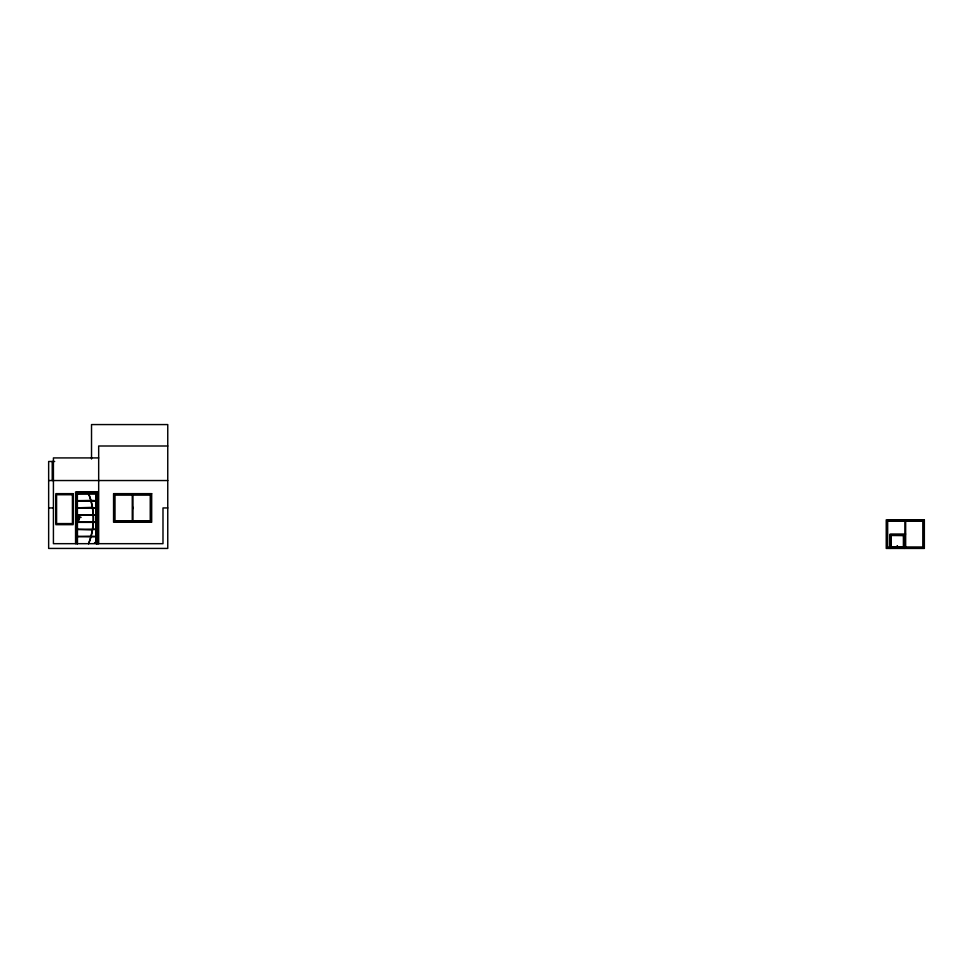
<?xml version="1.0" encoding="UTF-8"?>
<svg xmlns="http://www.w3.org/2000/svg" width="973" height="973" viewBox="0 0 973 973"><rect width="100%" height="100%" fill="white"/><g stroke="black" fill="none" stroke-linecap="round" stroke-linejoin="round"><path stroke-width="1.46" d="M94.478 542.861L95.622 543.177M78.582 519.643L78.606 519.521M88.458 543.676L88.494 543.591A67.806 67.806 0 0 0 90.744 536.865L77.293 536.646M78.229 517.831L81.1 517.332L78.229 517.332M132.802 508.709L132.802 507.164M905.389 534.968L905.389 533.313M167.757 445.999L98.674 445.999L98.674 543.676M98.674 457.918L53.418 457.918L53.418 543.676L162.99 543.676L162.99 507.942L167.757 507.942M54.683 461.482L48.65 461.482L48.65 548.431L167.757 548.431L167.757 424.569L91.523 424.569L91.523 459.001M48.65 480.54L167.757 480.54M77.232 492.411L96.449 492.411M76.758 493.129L96.935 493.129L96.935 543.676M77.232 493.652L96.449 493.603L96.218 543.676L96.205 493.773L77.475 493.834M132.267 495.062L114.996 495.062L114.996 520.786L132.267 520.786M132.973 495.062L150.243 495.062L150.243 520.786L132.973 520.786M77.293 500.669L90.744 500.45A67.806 67.806 0 0 0 88.494 493.737M96.351 500.669L90.975 500.39A68.037 68.037 0 0 0 88.713 493.652M77.293 500.913L90.927 501.131A67.806 67.806 0 0 1 92.289 507.371L77.293 507.821M96.351 500.913L91.158 501.071A66.906 66.906 0 0 1 92.605 507.821L96.351 507.821M48.65 507.942L53.418 507.942M77.293 508.064L92.399 508.064A66.857 66.857 0 0 1 92.399 529.166L77.293 529.263M92.642 508.064L96.351 508.064M77.293 514.972L93.14 514.972M93.372 514.972L96.351 514.972M77.293 515.204L93.153 515.204M96.351 515.204L93.384 515.204A66.955 66.955 0 0 1 93.384 522.112L96.351 522.112M78.01 518.658L78.959 518.658M904.939 521.26L887.668 521.26L887.668 546.996L890.538 546.996M905.656 521.26L922.915 521.26L922.915 546.996L905.656 546.996M77.293 522.112L93.153 522.112M77.293 522.355L93.14 522.355M96.351 522.355L93.372 522.355A67.161 67.161 0 0 1 92.642 529.263L96.351 529.263M77.293 529.494L92.289 529.944A67.806 67.806 0 0 1 90.927 536.184L77.293 536.403M96.351 529.494L92.605 529.494A66.906 66.906 0 0 1 91.158 536.245L96.351 536.403M890.526 534.615L903.868 534.615L903.868 547.957L890.526 547.957L890.526 534.615L890.648 547.835M890.648 535.089L903.747 535.041M891.013 535.381L903.394 535.418L903.394 546.765L891.013 546.729L891.013 535.381L903.394 535.466M96.351 536.646L90.975 536.926A68.037 68.037 0 0 1 88.713 543.676M94.782 543.068L96.108 543.116M77.475 543.676L77.366 493.725M897.13 546.011L897.434 546.923M890.648 547.361L903.747 547.361M890.648 547.434L903.747 547.398M891.353 547.726L886.95 547.726L886.95 520.555L923.632 520.555L923.632 547.726L902.774 547.702M905.656 520.555L905.656 547.702M904.939 520.555L904.939 547.702M904.343 548.431L904.343 534.141L890.052 534.141L890.052 548.431M903.747 534.736L903.747 547.835M897.398 545.792L897.398 547.325M132.973 494.345L132.973 521.504M132.267 494.345L132.267 521.504M98.127 543.676L98.127 491.937L75.566 491.937L75.566 543.676M97.641 491.937L97.641 543.676M96.449 491.937L96.449 543.676M95.245 542.46L95.196 543.177L95.184 542.46M78.485 518.183L78.485 519.132M77.232 491.937L77.232 543.676M76.758 491.937L76.758 543.676M52.226 461.482L52.226 480.54M92.642 508.198A67.161 67.161 0 0 1 93.372 515.106M73.145 493.652L55.85 493.652L55.85 524.678L73.145 524.678L73.145 493.652M151.679 493.652L113.561 493.652L113.561 522.233L151.679 522.233L151.679 493.652M150.961 494.345L114.279 494.345L114.279 521.516L150.961 521.504L150.961 494.345M72.416 494.746L56.592 494.746L56.592 523.583L72.416 523.583L72.416 494.746M79.008 517.052L77.962 517.064L77.962 518.11L79.008 518.11L79.008 517.064M79.008 519.205L77.962 519.205L77.962 520.251L79.008 520.251L79.02 519.205M924.35 519.85L886.233 519.85L886.233 548.431L924.35 548.431L924.35 519.85"/></g></svg>
